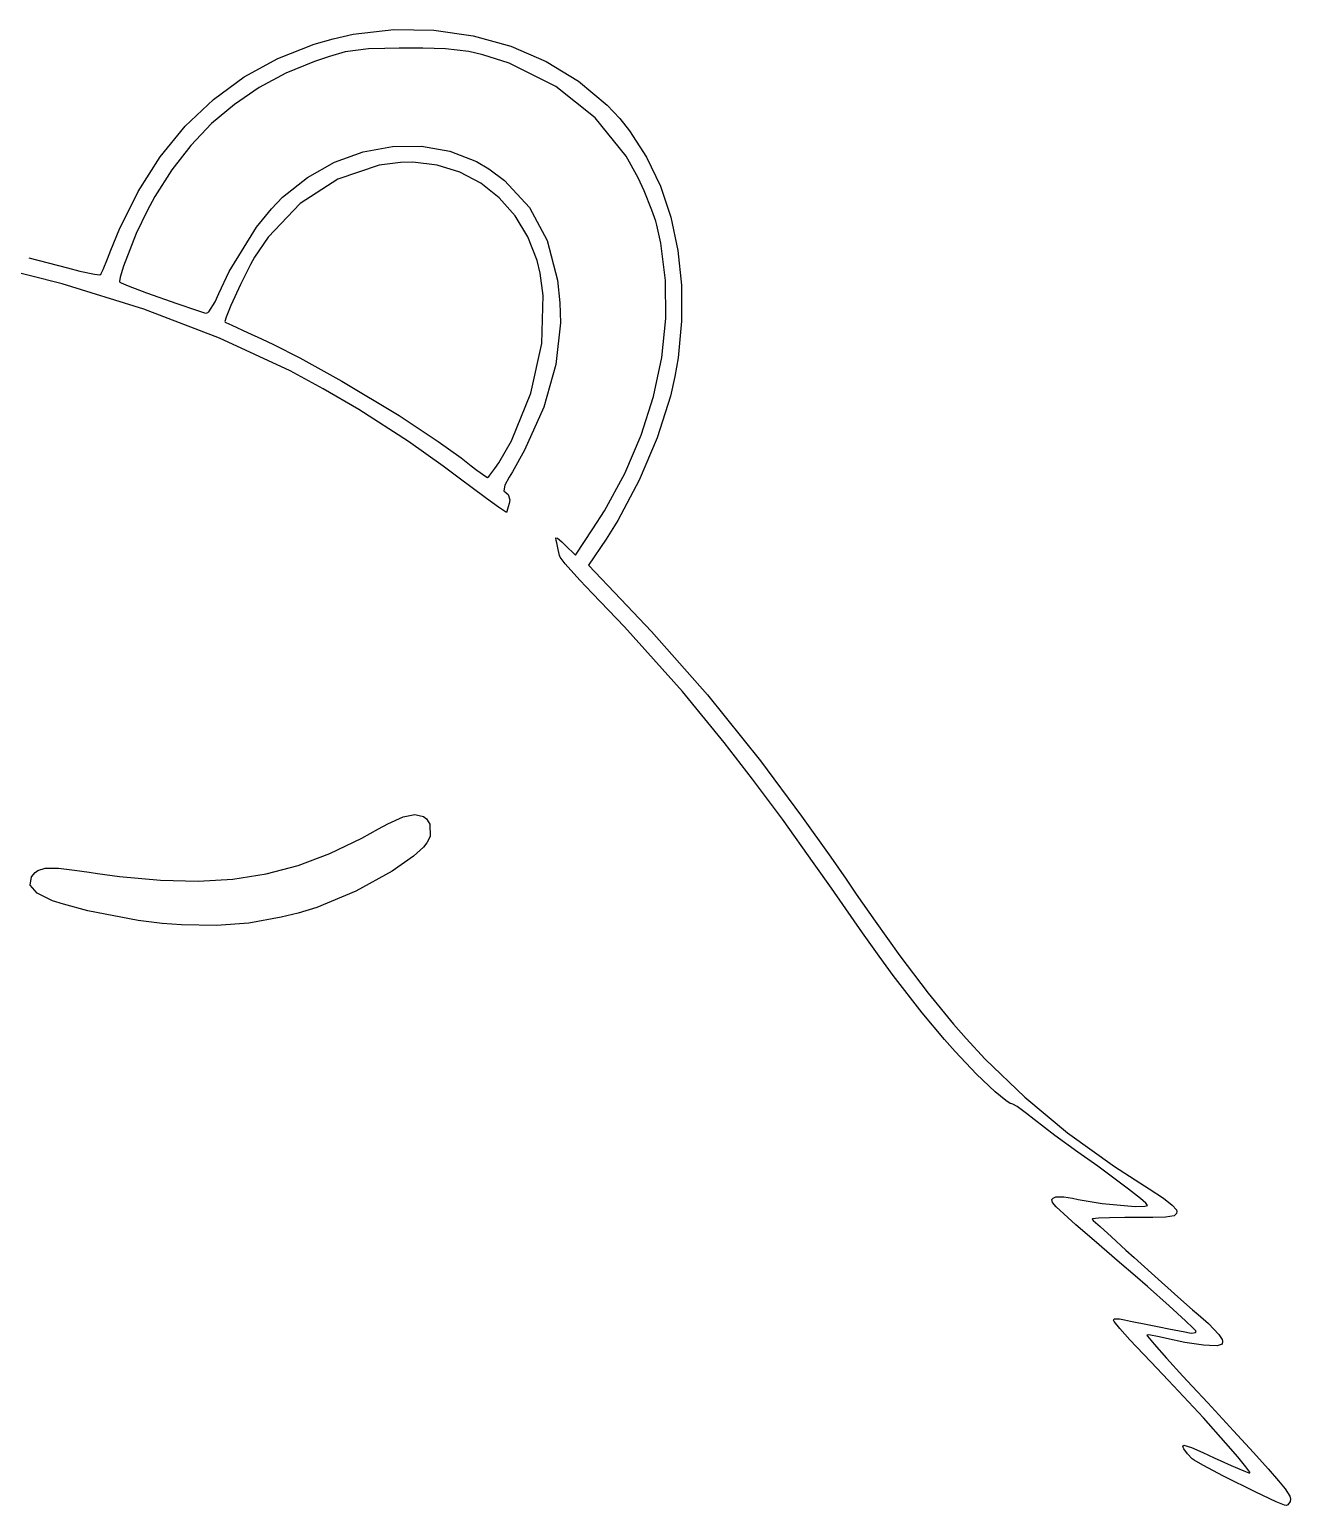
# Model space of a CAD drawing. Extents: x 182 to 1434, y 0 to 661.
# Drawn here: x 1006.9 to 1434, y 161.1 to 660.8 of the extents above; entities that cross this region are included whole.
import ezdxf

# ---------------------------------------------------------------- set-up
doc = ezdxf.new("R2010")
doc.units = 0

msp = doc.modelspace()

# ---------------------------------------------------------------- linework, layer by layer
for p, q in [((1116.585149, 659.229377), (1130.266012, 660.835325)), ((1130.266012, 660.835325), (1143.879504, 660.653522)), ((1143.879504, 660.653522), (1157.186467, 658.750636)), ((1091.064079, 651.043538), (1103.337134, 655.871436)), ((1103.337134, 655.871436), (1109.794188, 657.735163)), ((1109.794188, 657.735163), (1116.585149, 659.229377)), ((1157.186467, 658.750636), (1169.947747, 655.193331)), ((1169.947747, 655.193331), (1181.924189, 650.048276)), ((1079.675664, 644.776809), (1091.064079, 651.043538)), ((1103.411828, 650.046413), (1093.725112, 646.044634)), ((1108.5, 651.729641), (1103.411828, 650.046413)), ((1113.877994, 653.232037), (1108.5, 651.729641)), ((1121.69018, 654.281525), (1113.877994, 653.232037)), ((1127.249834, 654.448659), (1121.69018, 654.281525)), ((1132.122845, 654.485371), (1127.249834, 654.448659)), ((1135, 654.490762), (1132.122845, 654.485371)), ((1140.123674, 654.47794), (1135, 654.490762)), ((1147.855187, 654.301734), (1140.123674, 654.47794)), ((1155.731641, 653.439802), (1147.855187, 654.301734)), ((1160.5, 652.294703), (1155.731641, 653.439802)), ((1169.325329, 649.412472), (1160.5, 652.294703)), ((1181.924189, 650.048276), (1192.876636, 643.382135)), ((1069.207776, 637.105363), (1079.675664, 644.776809)), ((1093.725112, 646.044634), (1084.692327, 641.196684)), ((1185.194969, 641.531024), (1169.325329, 649.412472)), ((1084.692327, 641.196684), (1076.314788, 635.503677)), ((1198.485158, 630.989341), (1185.194969, 641.531024)), ((1192.876636, 643.382135), (1202.565934, 635.261576)), ((1059.696302, 628.063318), (1069.207776, 637.105363)), ((1076.314788, 635.503677), (1068.593811, 628.966727)), ((1202.565934, 635.261576), (1206.862166, 630.676723)), ((1208.950181, 617.982322), (1198.485158, 630.989341)), ((1206.862166, 630.676723), (1210.153813, 626.574087)), ((1051.177127, 617.684787), (1059.696302, 628.063318)), ((1068.593811, 628.966727), (1061.53071, 621.586947)), ((1210.153813, 626.574087), (1215.926315, 617.642048)), ((1061.53071, 621.586947), (1055.126801, 613.36545)), ((1119.90377, 619.394845), (1129.834973, 621.218414)), ((1129.834973, 621.218414), (1139.730637, 621.317032)), ((1139.730637, 621.317032), (1149.314295, 619.639936)), ((1043.686138, 606.003886), (1051.177127, 617.684787)), ((1101.040611, 610.775917), (1110.213494, 615.897091)), ((1110.213494, 615.897091), (1119.90377, 619.394845)), ((1125.300373, 614.910188), (1111.356478, 610.139484)), ((1132.551757, 615.867821), (1125.300373, 614.910188)), ((1136.807302, 615.940594), (1132.551757, 615.867821)), ((1145.016465, 614.946535), (1136.807302, 615.940594)), ((1152.712025, 612.521053), (1145.016465, 614.946535)), ((1149.314295, 619.639936), (1158.30948, 616.136359)), ((1158.30948, 616.136359), (1162.5, 613.683777)), ((1213.046469, 610.615217), (1208.950181, 617.982322)), ((1215.926315, 617.642048), (1220.597497, 607.835848)), ((1055.126801, 613.36545), (1049.383399, 604.303349)), ((1092.661587, 604.082086), (1101.040611, 610.775917)), ((1111.356478, 610.139484), (1098.645268, 601.878376)), ((1159.760749, 608.769811), (1152.712025, 612.521053)), ((1162.5, 613.683777), (1167.7623, 609.769681)), ((1167.7623, 609.769681), (1176.274614, 600.584634)), ((1215.047755, 606.256224), (1213.046469, 610.615217)), ((1037.259222, 593.05473), (1043.686138, 606.003886)), ((1166.0294, 603.79847), (1159.760749, 608.769811)), ((1217.734786, 599.662355), (1215.047755, 606.256224)), ((1220.597497, 607.835848), (1224.143038, 597.269321)), ((1049.383399, 604.303349), (1046.759798, 599.45742)), ((1083.816994, 593.870111), (1088.856168, 600.161289)), ((1098.645268, 601.878376), (1087.751767, 590.507076)), ((1088.856168, 600.161289), (1092.661587, 604.082086)), ((1171.384744, 597.712692), (1166.0294, 603.79847)), ((1176.274614, 600.584634), (1182.213213, 589.384248)), ((1046.759798, 599.45742), (1043.090615, 591.720119)), ((1175.693545, 590.61814), (1171.384744, 597.712692)), ((1219.011375, 595.996811), (1217.734786, 599.662355)), ((1219.416855, 594.580453), (1219.011375, 595.996811)), ((1224.143038, 597.269321), (1226.538618, 586.056298)), ((1034.456005, 586.115217), (1037.259222, 593.05473)), ((1043.090615, 591.720119), (1038.732168, 580.764981)), ((1074.551098, 578.93705), (1083.816994, 593.870111)), ((1087.751767, 590.507076), (1083.169479, 583.77392)), ((1178.822567, 582.620476), (1175.693545, 590.61814)), ((1220.75725, 588.46617), (1219.416855, 594.580453)), ((1033.314909, 583.145627), (1034.456005, 586.115217)), ((1182.213213, 589.384248), (1185.709295, 575.921076)), ((1222.31359, 575.88943), (1220.75725, 588.46617)), ((1226.538618, 586.056298), (1227.759919, 574.310614)), ((1017.96608, 574.751162), (988.156038, 582.17352)), ((1006.728642, 583.588065), (1019.806562, 580.121148)), ((1019.806562, 580.121148), (1023.983685, 579.028202)), ((1031.857345, 579.578711), (1033.314909, 583.145627)), ((1038.732168, 580.764981), (1037.610413, 577.001293)), ((1081.742365, 581.235906), (1078.346155, 574.453777)), ((1083.169479, 583.77392), (1081.742365, 581.235906)), ((1179.903025, 578.315996), (1178.822567, 582.620476)), ((1045.643617, 566.141544), (1017.96608, 574.751162)), ((1023.983685, 579.028202), (1028.884269, 577.987982)), ((1028.884269, 577.987982), (1030.703679, 577.800887)), ((1030.703679, 577.800887), (1031.040856, 577.886748)), ((1031.040856, 577.886748), (1031.218443, 578.186159)), ((1031.218443, 578.186159), (1031.857345, 579.578711)), ((1037.610413, 577.001293), (1037.424112, 575.572271)), ((1037.424112, 575.572271), (1037.527221, 575.254663)), ((1037.527221, 575.254663), (1037.947031, 575.027929)), ((1037.947031, 575.027929), (1040.315182, 574.061307)), ((1071.062981, 571.485512), (1074.551098, 578.93705)), ((1180.947766, 570.808853), (1179.903025, 578.315996)), ((1185.709295, 575.921076), (1186.582392, 568.263619)), ((1222.394818, 562.963163), (1222.31359, 575.88943)), ((1040.315182, 574.061307), (1046.577928, 571.723876)), ((1046.577928, 571.723876), (1056.877644, 568.057725)), ((1069.805165, 568.65936), (1071.062981, 571.485512)), ((1078.346155, 574.453777), (1075.149806, 567.425339)), ((1180.454208, 554.530983), (1180.947766, 570.808853)), ((1227.759919, 574.310614), (1227.782621, 562.146101)), ((1071.329075, 556.309703), (1045.643617, 566.141544)), ((1056.877644, 568.057725), (1063.472595, 565.818497)), ((1063.472595, 565.818497), (1066.220408, 564.964108)), ((1066.220408, 564.964108), (1066.877508, 564.807519)), ((1066.877508, 564.807519), (1067.644995, 565.212773)), ((1067.644995, 565.212773), (1069.805165, 568.65936)), ((1075.149806, 567.425339), (1073.549636, 563.456688)), ((1186.582392, 568.263619), (1186.752303, 561.491204)), ((1073.549636, 563.456688), (1073.121879, 562.001758)), ((1073.121879, 562.001758), (1073.151598, 561.745646)), ((1073.151598, 561.745646), (1073.466419, 561.587625)), ((1073.466419, 561.587625), (1075.40195, 560.681751)), ((1075.40195, 560.681751), (1080.810513, 558.197925)), ((1186.752303, 561.491204), (1185.178205, 547.469974)), ((1221.029915, 549.825011), (1222.394818, 562.963163)), ((1227.782621, 562.146101), (1226.582403, 549.676593)), ((1095.162879, 545.220674), (1071.329075, 556.309703)), ((1080.810513, 558.197925), (1085.495716, 556.063911)), ((1085.495716, 556.063911), (1089.597658, 554.144368)), ((1089.597658, 554.144368), (1098.448113, 549.691163)), ((1176.757898, 537.669097), (1180.454208, 554.530983)), ((1218.247865, 536.612617), (1221.029915, 549.825011)), ((1106.429295, 539.193787), (1095.162879, 545.220674)), ((1098.448113, 549.691163), (1112.749177, 541.833152)), ((1185.178205, 547.469974), (1181.110923, 533.022095)), ((1226.582403, 549.676593), (1225.5161, 543.363039)), ((1112.749177, 541.833152), (1132.076373, 530.15634)), ((1225.5161, 543.363039), (1223.998734, 536.692144)), ((1118.516704, 532.183136), (1106.429295, 539.193787)), ((1170.148395, 521.54411), (1176.757898, 537.669097)), ((1214.07765, 523.463624), (1218.247865, 536.612617)), ((1223.998734, 536.692144), (1219.523192, 522.589288)), ((1135.319868, 521.345637), (1118.516704, 532.183136)), ((1132.076373, 530.15634), (1145.386995, 521.332344)), ((1181.110923, 533.022095), (1174.62091, 518.39783)), ((1147.014916, 512.997737), (1135.319868, 521.345637)), ((1145.386995, 521.332344), (1153.105516, 515.775156)), ((1165.841683, 514.170741), (1170.148395, 521.54411)), ((1208.548252, 510.515674), (1214.07765, 523.463624)), ((1219.523192, 522.589288), (1213.450066, 508.236224)), ((1153.105516, 515.775156), (1156.5, 513.165623)), ((1174.62091, 518.39783), (1170.489396, 511.097761)), ((1153.364726, 508.253287), (1147.014916, 512.997737)), ((1156.5, 513.165623), (1158.482124, 511.629257)), ((1158.482124, 511.629257), (1161.421131, 509.498895)), ((1162.477538, 509.545984), (1164.515897, 512.211885)), ((1164.515897, 512.211885), (1165.841683, 514.170741)), ((1170.489396, 511.097761), (1169.374837, 509.238687)), ((1201.688654, 497.906411), (1208.548252, 510.515674)), ((1156.355729, 506.001179), (1153.364726, 508.253287)), ((1161.702732, 502.030842), (1156.355729, 506.001179)), ((1161.421131, 509.498895), (1162.016025, 509.167292)), ((1162.016025, 509.167292), (1162.477538, 509.545984)), ((1167.954482, 506.621867), (1167.599978, 504.624335)), ((1169.374837, 509.238687), (1167.954482, 506.621867)), ((1213.450066, 508.236224), (1206.167555, 494.550406)), ((1165.789922, 499.071483), (1161.702732, 502.030842)), ((1167.599978, 504.624335), (1168.35642, 503.93563)), ((1168.35642, 503.93563), (1169.084895, 503.361176)), ((1169.084895, 503.361176), (1169.573141, 501.607314)), ((1169.365094, 500.312298), (1169.09479, 499.241247)), ((1169.573141, 501.607314), (1169.365094, 500.312298)), ((1168.121524, 497.482073), (1165.789922, 499.071483)), ((1168.47405, 497.313277), (1168.121524, 497.482073)), ((1168.620031, 497.643331), (1168.47405, 497.313277)), ((1169.09479, 499.241247), (1168.620031, 497.643331)), ((1197.769087, 491.7718), (1201.688654, 497.906411)), ((1191.809052, 482.907957), (1197.769087, 491.7718)), ((1206.167555, 494.550406), (1202.194092, 488.244419)), ((1185.293345, 487.872844), (1185.221865, 488.763872)), ((1185.221865, 488.763872), (1185.778634, 488.608278)), ((1185.48755, 487.0564), (1185.293345, 487.872844)), ((1186.0079, 484.75129), (1185.48755, 487.0564)), ((1185.778634, 488.608278), (1187.210462, 487.337086)), ((1186.369641, 482.802448), (1186.0079, 484.75129)), ((1187.210462, 487.337086), (1188.331652, 486.261587)), ((1188.331652, 486.261587), (1191.809052, 482.907957)), ((1202.194092, 488.244419), (1196.294047, 479.423756)), ((1186.643638, 482.232398), (1186.369641, 482.802448)), ((1188.389614, 479.928961), (1186.643638, 482.232398)), ((1193.312953, 474.361651), (1188.389614, 479.928961)), ((1196.294047, 479.423756), (1207.224452, 468.019487)), ((1197.594311, 469.861265), (1193.312953, 474.361651)), ((1208.392036, 458.599085), (1197.594311, 469.861265)), ((1207.224452, 468.019487), (1217.635131, 456.969982)), ((1228.071378, 436.679875), (1208.392036, 458.599085)), ((1217.635131, 456.969982), (1236.585693, 435.56303)), ((1242.201159, 419.479318), (1228.071378, 436.679875)), ((1236.585693, 435.56303), (1254.530075, 413.226332)), ((1251.819654, 407.035228), (1242.201159, 419.479318)), ((1254.530075, 413.226332), (1268.402362, 394.526394)), ((1261.907247, 393.42708), (1251.819654, 407.035228)), ((1133.522792, 394.243975), (1137.443709, 395.055524)), ((1137.443709, 395.055524), (1140.308639, 394.402361)), ((1119.502888, 387.089931), (1125.077198, 390.159394)), ((1125.077198, 390.159394), (1128.278805, 391.912436)), ((1128.278805, 391.912436), (1133.522792, 394.243975)), ((1140.308639, 394.402361), (1141.428571, 393.543789)), ((1141.428571, 393.543789), (1142.546458, 391.831254)), ((1142.546458, 391.831254), (1142.594307, 387.592151)), ((1272.729808, 378.327088), (1261.907247, 393.42708)), ((1268.402362, 394.526394), (1278.266256, 380.611415)), ((1108.625085, 381.868726), (1119.502888, 387.089931)), ((1141.519962, 385.447179), (1140.363983, 384.023162)), ((1142.594307, 387.592151), (1141.519962, 385.447179)), ((1097.893999, 377.83722), (1108.625085, 381.868726)), ((1136.97562, 380.905116), (1129.720545, 375.835921)), ((1140.363983, 384.023162), (1136.97562, 380.905116)), ((1278.266256, 380.611415), (1283.466626, 373.115217)), ((1007.549671, 373.994269), (1008.828741, 375.46023)), ((1008.828741, 375.46023), (1009.736691, 376.152724)), ((1009.736691, 376.152724), (1012.225799, 376.920153)), ((1012.225799, 376.920153), (1016.701715, 376.846161)), ((1016.701715, 376.846161), (1022.14876, 376.225487)), ((1022.14876, 376.225487), (1027.08175, 375.537507)), ((1027.08175, 375.537507), (1030, 375.110245)), ((1030, 375.110245), (1037.435785, 374.100064)), ((1075.843005, 373.180436), (1087.052387, 374.954696)), ((1087.052387, 374.954696), (1097.893999, 377.83722)), ((1129.720545, 375.835921), (1117.443483, 369.137152)), ((1278.499788, 370.115217), (1272.729808, 378.327088)), ((1007.124404, 371.152377), (1007.549671, 373.994269)), ((1009.531667, 368.443241), (1007.124404, 371.152377)), ((1037.435785, 374.100064), (1051.291948, 372.793838)), ((1051.291948, 372.793838), (1064.008606, 372.473723)), ((1064.008606, 372.473723), (1075.843005, 373.180436)), ((1282.359237, 364.598273), (1278.499788, 370.115217)), ((1283.466626, 373.115217), (1286.947344, 368.081484)), ((1014.757903, 365.882116), (1009.531667, 368.443241)), ((1018.4239, 364.661825), (1014.757903, 365.882116)), ((1117.443483, 369.137152), (1104.218701, 363.6136)), ((1286.947344, 368.081484), (1293.332229, 358.946325)), ((1026.666561, 362.433947), (1018.4239, 364.661825)), ((1043.688585, 359.127056), (1026.666561, 362.433947)), ((1092.165383, 360.25144), (1081.180586, 358.296739)), ((1097.942229, 361.669734), (1092.165383, 360.25144)), ((1104.218701, 363.6136), (1097.942229, 361.669734)), ((1289.093151, 355.023168), (1282.359237, 364.598273)), ((1051.882687, 358.161742), (1043.688585, 359.127056)), ((1058.393897, 357.679332), (1051.882687, 358.161742)), ((1070.217966, 357.461802), (1058.393897, 357.679332)), ((1081.180586, 358.296739), (1070.217966, 357.461802)), ((1294.718383, 347.119187), (1289.093151, 355.023168)), ((1293.332229, 358.946325), (1301.700905, 347.265903)), ((1299.480493, 340.557628), (1294.718383, 347.119187)), ((1301.700905, 347.265903), (1311.2546, 334.603342)), ((1309.221089, 327.869715), (1299.480493, 340.557628)), ((1311.2546, 334.603342), (1319.88473, 324.061641)), ((1316.812903, 318.829744), (1309.221089, 327.869715)), ((1319.88473, 324.061641), (1324.163751, 319.174848)), ((1320.402183, 314.781238), (1316.812903, 318.829744)), ((1324.163751, 319.174848), (1330.55688, 312.278451)), ((1327.612738, 307.190571), (1320.402183, 314.781238)), ((1330.55688, 312.278451), (1343.975117, 299.329014)), ((1333.974804, 301.124693), (1327.612738, 307.190571)), ((1337.546234, 298.189276), (1333.974804, 301.124693)), ((1339.105065, 297.239867), (1337.546234, 298.189276)), ((1339.587717, 297.115217), (1339.105065, 297.239867)), ((1339.977277, 297.006565), (1339.587717, 297.115217)), ((1341.39332, 296.202854), (1339.977277, 297.006565)), ((1344.641782, 293.858781), (1341.39332, 296.202854)), ((1343.975117, 299.329014), (1358.492099, 287.291693)), ((1347.193093, 291.791797), (1344.641782, 293.858781)), ((1354.144221, 286.354108), (1347.193093, 291.791797)), ((1362, 280.755957), (1354.144221, 286.354108)), ((1358.492099, 287.291693), (1374.415155, 275.911654)), ((1368.711378, 276.053315), (1362, 280.755957)), ((1379.173106, 268.219436), (1368.711378, 276.053315)), ((1374.415155, 275.911654), (1383, 270.388481)), ((1383, 270.388481), (1386.187548, 268.379589)), ((1353.20891, 264.679041), (1353.617772, 265.116149)), ((1353.617772, 265.116149), (1354.523579, 265.573054)), ((1354.523579, 265.573054), (1357.229821, 265.580497)), ((1357.229821, 265.580497), (1360.20683, 265.121696)), ((1360.20683, 265.121696), (1362.117772, 264.750127)), ((1383.177437, 265.015871), (1379.173106, 268.219436)), ((1384.952679, 263.477926), (1383.177437, 265.015871)), ((1386.187548, 268.379589), (1391.011872, 265.15976)), ((1391.011872, 265.15976), (1393.978998, 262.839248)), ((1353.428954, 263.675729), (1353.20891, 264.679041)), ((1354.659534, 262.274704), (1353.428954, 263.675729)), ((1357.179884, 259.887649), (1354.659534, 262.274704)), ((1361.352283, 256.171444), (1357.179884, 259.887649)), ((1362.117772, 264.750127), (1370.249854, 263.400043)), ((1370.249854, 263.400043), (1381.358865, 262.361019)), ((1381.358865, 262.361019), (1384.698453, 262.418568)), ((1384.698453, 262.418568), (1385.563962, 262.71244)), ((1385.5, 262.942864), (1384.952679, 263.477926)), ((1385.563962, 262.71244), (1385.5, 262.942864)), ((1393.978998, 262.839248), (1395.341525, 261.220501)), ((1395.443676, 259.979538), (1394.547265, 259.143043)), ((1395.341525, 261.220501), (1395.5, 260.612555)), ((1395.5, 260.612555), (1395.443676, 259.979538)), ((1367.539014, 250.782969), (1361.352283, 256.171444)), ((1366.9586, 258.130407), (1366.799311, 258.008538)), ((1366.799311, 258.008538), (1367.215602, 257.63521)), ((1368.927755, 258.347129), (1366.9586, 258.130407)), ((1367.215602, 257.63521), (1369.50409, 255.55842)), ((1372.714865, 258.51124), (1368.927755, 258.347129)), ((1369.50409, 255.55842), (1373.345487, 252.061587)), ((1377.860554, 258.602835), (1372.714865, 258.51124)), ((1380.799311, 258.615217), (1377.860554, 258.602835)), ((1383.276066, 258.61671), (1380.799311, 258.615217)), ((1387.364905, 258.636221), (1383.276066, 258.61671)), ((1391.615125, 258.744662), (1387.364905, 258.636221)), ((1394.547265, 259.143043), (1391.615125, 258.744662)), ((1376.102356, 243.379102), (1367.539014, 250.782969)), ((1373.345487, 252.061587), (1378.273834, 247.568874)), ((1378.273834, 247.568874), (1381, 245.081615)), ((1381, 245.081615), (1386.892773, 239.744782)), ((1381.38847, 238.814172), (1376.102356, 243.379102)), ((1385.528891, 235.21856), (1381.38847, 238.814172)), ((1392.891878, 228.713407), (1385.528891, 235.21856)), ((1386.892773, 239.744782), (1395.831909, 231.775324)), ((1395.831909, 231.775324), (1400.817212, 227.411184)), ((1398.467457, 223.636232), (1392.891878, 228.713407)), ((1400.817212, 227.411184), (1402.75, 225.751614)), ((1402.75, 225.751614), (1406.206419, 222.680337)), ((1374, 223.879623), (1374.236798, 224.268925)), ((1374.260229, 223.405336), (1374, 223.879623)), ((1374.236798, 224.268925), (1376.116644, 224.329149)), ((1376.185181, 221.053865), (1374.260229, 223.405336)), ((1376.116644, 224.329149), (1377.75, 223.999762)), ((1379.634155, 217.219456), (1376.185181, 221.053865)), ((1377.75, 223.999762), (1379.837305, 223.529216)), ((1379.837305, 223.529216), (1386.097852, 222.242111)), ((1386.097852, 222.242111), (1389.5, 221.58408)), ((1389.5, 221.58408), (1392.783789, 220.958146)), ((1392.783789, 220.958146), (1398.245117, 219.887775)), ((1398.245117, 219.887775), (1399.75, 219.575173)), ((1401.069311, 221.135939), (1398.467457, 223.636232)), ((1401.893068, 220.23608), (1401.069311, 221.135939)), ((1401.822461, 219.708561), (1402, 220.04512)), ((1402, 220.04512), (1401.893068, 220.23608)), ((1406.206419, 222.680337), (1409.744246, 219.006203)), ((1384.188794, 212.367222), (1379.634155, 217.219456)), ((1386.019519, 218.854818), (1385.376151, 218.824701)), ((1385.376151, 218.824701), (1385.617006, 218.398005)), ((1385.617006, 218.398005), (1387.853063, 215.696097)), ((1389.522789, 218.217127), (1386.019519, 218.854818)), ((1387.853063, 215.696097), (1392.008232, 211.003811)), ((1391.951203, 217.627862), (1389.522789, 218.217127)), ((1398.201709, 216.321651), (1391.951203, 217.627862)), ((1404.561826, 215.427213), (1398.201709, 216.321651)), ((1399.75, 219.575173), (1400.623633, 219.458167)), ((1400.623633, 219.458167), (1401.822461, 219.708561)), ((1406.541053, 215.252552), (1404.561826, 215.427213)), ((1409.204904, 215.137627), (1406.541053, 215.252552)), ((1410.827955, 215.733257), (1409.204904, 215.137627)), ((1409.744246, 219.006203), (1410.856223, 217.340279)), ((1411, 216.783932), (1410.827955, 215.733257)), ((1410.856223, 217.340279), (1411, 216.783932)), ((1386.75, 209.704768), (1384.188794, 212.367222)), ((1392.008232, 211.003811), (1397.578491, 204.890321)), ((1392.704761, 203.484852), (1386.75, 209.704768)), ((1397.578491, 204.890321), (1400.736774, 201.47849)), ((1404.507087, 190.763129), (1392.704761, 203.484852)), ((1400.736774, 201.47849), (1405.953294, 195.867574)), ((1405.953294, 195.867574), (1414.719275, 186.407924)), ((1412.153348, 182.223995), (1404.507087, 190.763129)), ((1414.719275, 186.407924), (1421.47381, 179.055007)), ((1397.559605, 181.016762), (1397.915181, 181.553385)), ((1397.879834, 180.339749), (1397.559605, 181.016762)), ((1399.081391, 178.621112), (1397.879834, 180.339749)), ((1397.915181, 181.553385), (1400.423878, 180.729008)), ((1400.423878, 180.729008), (1404.313988, 179.02185)), ((1416.147439, 177.603131), (1412.153348, 182.223995)), ((1400.657376, 176.942178), (1399.081391, 178.621112)), ((1401.376846, 176.42305), (1400.657376, 176.942178)), ((1404.305307, 174.712332), (1401.376846, 176.42305)), ((1404.313988, 179.02185), (1408.095916, 177.288979)), ((1408.095916, 177.288979), (1410.389847, 176.228863)), ((1410.389847, 176.228863), (1413.915175, 174.631612)), ((1418.929408, 174.209801), (1416.147439, 177.603131)), ((1421.47381, 179.055007), (1426.470456, 173.517412)), ((1411.293019, 171.024071), (1404.305307, 174.712332)), ((1422.293405, 165.576752), (1411.293019, 171.024071)), ((1413.915175, 174.631612), (1418.168086, 172.820241)), ((1418.168086, 172.820241), (1419.843299, 172.199177)), ((1420.216922, 172.361164), (1418.929408, 174.209801)), ((1419.843299, 172.199177), (1420.212028, 172.115217)), ((1420.212028, 172.115217), (1420.216922, 172.361164)), ((1426.470456, 173.517412), (1429.962771, 169.503727)), ((1429.17244, 162.398291), (1422.293405, 165.576752)), ((1429.962771, 169.503727), (1432.204312, 166.722542)), ((1432.204312, 166.722542), (1433.776079, 164.224237)), ((1431.976699, 161.270202), (1429.17244, 162.398291)), ((1432.618543, 161.115217), (1431.976699, 161.270202)), ((1433.154937, 161.283615), (1432.618543, 161.115217)), ((1433.890994, 162.420721), (1433.154937, 161.283615)), ((1433.776079, 164.224237), (1434, 163.249374)), ((1434, 163.249374), (1433.890994, 162.420721))]:
    msp.add_line(p, q)

doc.saveas('drawing.dxf')
